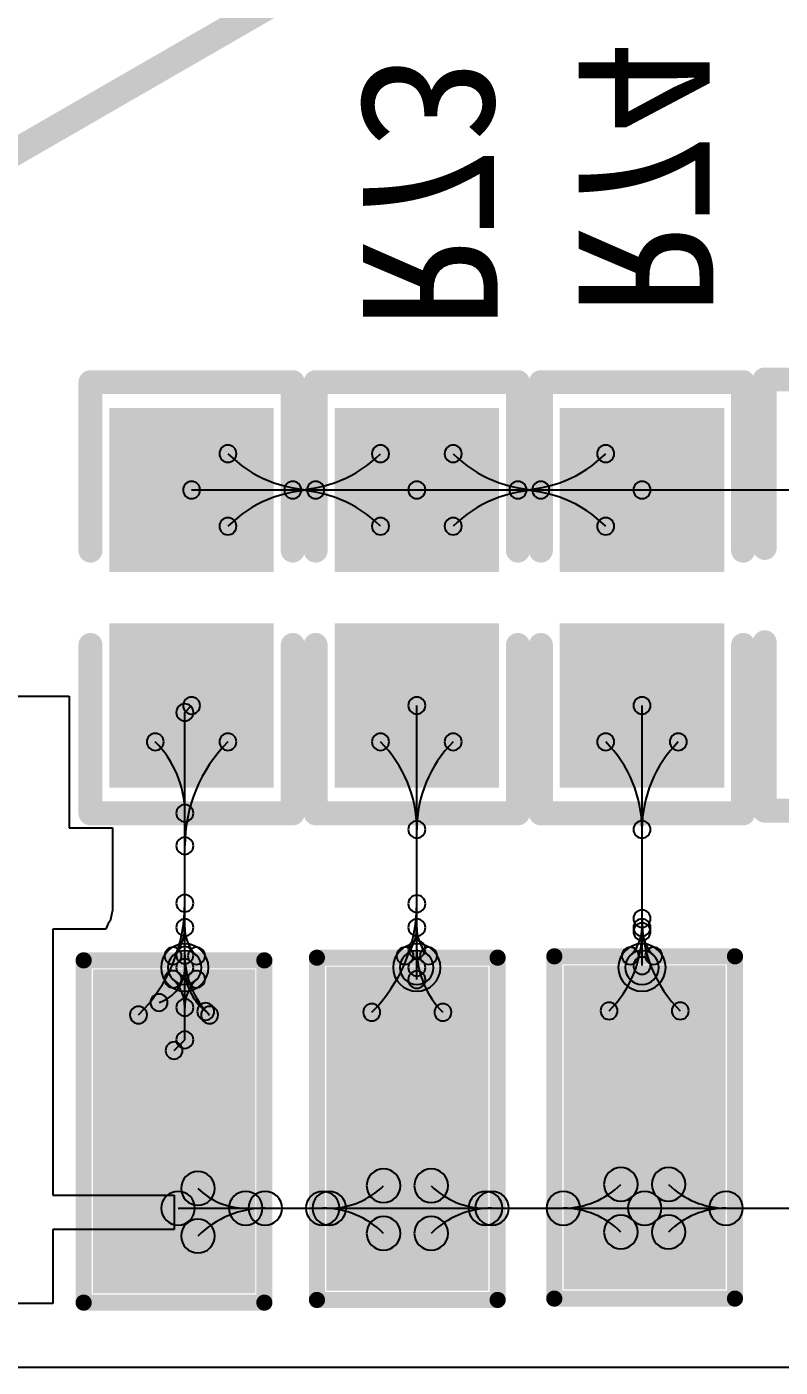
# Model space of a CAD drawing. Header units: inches. Extents: x 32166 to 34772, y 2386 to 4229.
# Drawn here: x 33851.38 to 33875.51, y 3073.33 to 3116.3 of the extents above; entities that cross this region are included whole.
import ezdxf

# ---------------------------------------------------------------- set-up
doc = ezdxf.new("R2010")
doc.units = ezdxf.units.IN
doc.header["$LTSCALE"] = 0.64311
doc.header["$MEASUREMENT"] = 0
for name, color, linetype in [('BOTTOMLAYER', 5, 'CONTINUOUS'), ('BOTTOMOVERLAY', 54, 'CONTINUOUS'), ('BOTTOMPASTE', 16, 'CONTINUOUS'), ('BOTTOMSOLDER', 6, 'CONTINUOUS'), ('KEEPOUTLAYER', 6, 'CONTINUOUS'), ('MULTILAYER', 9, 'CONTINUOUS')]:
    doc.layers.add(name, color=color, linetype=linetype)
doc.styles.get("Standard").update_dxf_attribs({"font": 'txt', "width": 0.8})

msp = doc.modelspace()

# ---------------------------------------------------------------- linework, layer by layer
at = {"layer": 'BOTTOMLAYER'}
for p, q in [((33856.657, 3101.454), (33863.871, 3101.454)), ((33863.871, 3101.454), (33871.086, 3101.454)), ((33871.086, 3101.454), (33878.17, 3101.454)), ((33836.137, 3094.844), (33852.734, 3094.844)), ((33852.734, 3094.844), (33852.734, 3090.619)), ((33856.439, 3094.324), (33856.657, 3094.542)), ((33863.871, 3086.144), (33863.871, 3094.542)), ((33871.086, 3086.204), (33871.086, 3094.542)), ((33856.439, 3086.144), (33856.439, 3094.324)), ((33852.734, 3090.619), (33854.118, 3090.619)), ((33854.118, 3090.619), (33854.118, 3087.986)), ((33854.05, 3087.642), (33853.987, 3087.56)), ((33854.059, 3087.688), (33854.05, 3087.642)), ((33854.118, 3087.986), (33854.059, 3087.688)), ((33853.908, 3087.371), (33852.207, 3087.371)), ((33852.207, 3087.371), (33852.207, 3079.595)), ((33853.915, 3087.387), (33853.908, 3087.371)), ((33853.919, 3087.408), (33853.915, 3087.387)), ((33853.931, 3087.425), (33853.919, 3087.408)), ((33853.987, 3087.56), (33853.931, 3087.425)), ((33856.439, 3083.827), (33856.439, 3086.144)), ((33863.871, 3085.755), (33863.871, 3086.144)), ((33856.095, 3083.483), (33856.439, 3083.827)), ((33852.207, 3079.595), (33852.207, 3078.847)), ((33852.207, 3078.847), (33856.096, 3078.847)), ((33856.096, 3078.847), (33856.096, 3077.75)), ((33856.225, 3078.428), (33871.172, 3078.428)), ((33871.172, 3078.428), (33878.991, 3078.428)), ((33856.096, 3077.75), (33852.207, 3077.75)), ((33852.207, 3077.75), (33852.207, 3075.372)), ((33852.207, 3075.372), (33766.048, 3075.372))]:
    msp.add_line(p, q, dxfattribs=at)
for centre, radius, start, end in [((33857.821, 3102.618), 0.274, 0, 180), ((33857.821, 3102.618), 0.274, 0, 180), ((33862.707, 3102.618), 0.274, 0, 180), ((33862.707, 3102.618), 0.274, 0, 180), ((33865.035, 3102.618), 0.274, 0, 180), ((33865.035, 3102.618), 0.274, 0, 180), ((33869.922, 3102.618), 0.274, 0, 180), ((33869.922, 3102.618), 0.274, 0, 180), ((33857.821, 3102.618), 0.274, 180, 0), ((33857.821, 3102.618), 0.274, 180, 0), ((33860.63, 3105.427), 3.974, 225, 270), ((33860.63, 3105.427), 3.974, 225, 270), ((33859.898, 3105.427), 3.974, 270, 315), ((33859.898, 3105.427), 3.974, 270, 315), ((33862.707, 3102.618), 0.274, 180, 0), ((33862.707, 3102.618), 0.274, 180, 0), ((33865.035, 3102.618), 0.274, 180, 0), ((33865.035, 3102.618), 0.274, 180, 0), ((33867.845, 3105.427), 3.974, 225, 270), ((33867.845, 3105.427), 3.974, 225, 270), ((33867.112, 3105.427), 3.974, 270, 315), ((33867.112, 3105.427), 3.974, 270, 315), ((33869.922, 3102.618), 0.274, 180, 0), ((33869.922, 3102.618), 0.274, 180, 0), ((33856.657, 3101.454), 0.274, 0, 180), ((33856.657, 3101.454), 0.274, 180, 0), ((33860.63, 3097.48), 3.974, 90, 135), ((33860.63, 3097.48), 3.974, 90, 135), ((33859.898, 3101.454), 0.274, 0, 180), ((33859.898, 3101.454), 0.274, 0, 180), ((33859.898, 3101.454), 0.274, 0, 180), ((33859.898, 3101.454), 0.274, 0, 180), ((33859.898, 3101.454), 0.274, 180, 0), ((33859.898, 3101.454), 0.274, 180, 0), ((33859.898, 3101.454), 0.274, 180, 0), ((33859.898, 3101.454), 0.274, 180, 0), ((33859.898, 3097.48), 3.974, 45, 90), ((33859.898, 3097.48), 3.974, 45, 90), ((33860.63, 3101.454), 0.274, 0, 180), ((33860.63, 3101.454), 0.274, 0, 180), ((33860.63, 3101.454), 0.274, 0, 180), ((33860.63, 3101.454), 0.274, 0, 180), ((33860.63, 3101.454), 0.274, 180, 0), ((33860.63, 3101.454), 0.274, 180, 0), ((33860.63, 3101.454), 0.274, 180, 0), ((33860.63, 3101.454), 0.274, 180, 0), ((33863.871, 3101.454), 0.274, 0, 180), ((33863.871, 3101.454), 0.274, 0, 180), ((33863.871, 3101.454), 0.274, 180, 0), ((33863.871, 3101.454), 0.274, 180, 0), ((33867.845, 3097.48), 3.974, 90, 135), ((33867.845, 3097.48), 3.974, 90, 135), ((33867.112, 3101.454), 0.274, 0, 180), ((33867.112, 3101.454), 0.274, 0, 180), ((33867.112, 3101.454), 0.274, 0, 180), ((33867.112, 3101.454), 0.274, 0, 180), ((33867.112, 3101.454), 0.274, 180, 0), ((33867.112, 3101.454), 0.274, 180, 0), ((33867.112, 3101.454), 0.274, 180, 0), ((33867.112, 3101.454), 0.274, 180, 0), ((33867.112, 3097.48), 3.974, 45, 90), ((33867.112, 3097.48), 3.974, 45, 90), ((33867.845, 3101.454), 0.274, 0, 180), ((33867.845, 3101.454), 0.274, 0, 180), ((33867.845, 3101.454), 0.274, 0, 180), ((33867.845, 3101.454), 0.274, 0, 180), ((33867.845, 3101.454), 0.274, 180, 0), ((33867.845, 3101.454), 0.274, 180, 0), ((33867.845, 3101.454), 0.274, 180, 0), ((33867.845, 3101.454), 0.274, 180, 0), ((33871.086, 3101.454), 0.274, 0, 180), ((33871.086, 3101.454), 0.274, 0, 180), ((33871.086, 3101.454), 0.274, 180, 0), ((33871.086, 3101.454), 0.274, 180, 0), ((33857.821, 3100.29), 0.274, 0, 180), ((33857.821, 3100.29), 0.274, 0, 180), ((33862.707, 3100.29), 0.274, 0, 180), ((33862.707, 3100.29), 0.274, 0, 180), ((33865.035, 3100.29), 0.274, 0, 180), ((33865.035, 3100.29), 0.274, 0, 180), ((33869.922, 3100.29), 0.274, 0, 180), ((33869.922, 3100.29), 0.274, 0, 180), ((33857.821, 3100.29), 0.274, 180, 0), ((33857.821, 3100.29), 0.274, 180, 0), ((33862.707, 3100.29), 0.274, 180, 0), ((33862.707, 3100.29), 0.274, 180, 0), ((33865.035, 3100.29), 0.274, 180, 0), ((33865.035, 3100.29), 0.274, 180, 0), ((33869.922, 3100.29), 0.274, 180, 0), ((33869.922, 3100.29), 0.274, 180, 0), ((33856.439, 3094.324), 0.274, 0, 180), ((33856.439, 3094.324), 0.274, 0, 180), ((33856.657, 3094.542), 0.274, 0, 180), ((33856.657, 3094.542), 0.274, 180, 0), ((33863.871, 3094.542), 0.274, 0, 180), ((33863.871, 3094.542), 0.274, 180, 0), ((33871.086, 3094.542), 0.274, 0, 180), ((33871.086, 3094.542), 0.274, 180, 0), ((33856.439, 3094.324), 0.274, 180, 0), ((33856.439, 3094.324), 0.274, 180, 0), ((33855.493, 3093.378), 0.274, 0, 180), ((33855.493, 3093.378), 0.274, 0, 180), ((33857.821, 3093.378), 0.274, 0, 180), ((33857.821, 3093.378), 0.274, 0, 180), ((33862.707, 3093.378), 0.274, 0, 180), ((33862.707, 3093.378), 0.274, 0, 180), ((33865.035, 3093.378), 0.274, 0, 180), ((33865.035, 3093.378), 0.274, 0, 180), ((33869.922, 3093.378), 0.274, 0, 180), ((33869.922, 3093.378), 0.274, 0, 180), ((33872.249, 3093.378), 0.274, 0, 180), ((33872.249, 3093.378), 0.274, 0, 180), ((33855.493, 3093.378), 0.274, 180, 0), ((33855.493, 3093.378), 0.274, 180, 0), ((33853.208, 3091.093), 3.232, 360, 45), ((33853.208, 3091.093), 3.232, 360, 45), ((33861.155, 3090.044), 4.715, 135, 180), ((33861.155, 3090.044), 4.715, 135, 180), ((33857.821, 3093.378), 0.274, 180, 0), ((33857.821, 3093.378), 0.274, 180, 0), ((33862.707, 3093.378), 0.274, 180, 0), ((33862.707, 3093.378), 0.274, 180, 0), ((33859.898, 3090.568), 3.974, 360, 45), ((33859.898, 3090.568), 3.974, 360, 45), ((33867.845, 3090.568), 3.974, 135, 180), ((33867.845, 3090.568), 3.974, 135, 180), ((33865.035, 3093.378), 0.274, 180, 0), ((33865.035, 3093.378), 0.274, 180, 0), ((33869.922, 3093.378), 0.274, 180, 0), ((33869.922, 3093.378), 0.274, 180, 0), ((33867.112, 3090.568), 3.974, 360, 45), ((33867.112, 3090.568), 3.974, 360, 45), ((33875.059, 3090.568), 3.974, 135, 180), ((33875.059, 3090.568), 3.974, 135, 180), ((33872.249, 3093.378), 0.274, 180, 0), ((33872.249, 3093.378), 0.274, 180, 0), ((33856.439, 3091.093), 0.274, 0, 180), ((33856.439, 3091.093), 0.274, 0, 180), ((33856.439, 3091.093), 0.274, 180, 0), ((33856.439, 3091.093), 0.274, 180, 0), ((33863.871, 3090.568), 0.274, 0, 180), ((33863.871, 3090.568), 0.274, 0, 180), ((33863.871, 3090.568), 0.274, 0, 180), ((33863.871, 3090.568), 0.274, 0, 180), ((33871.086, 3090.568), 0.274, 0, 180), ((33871.086, 3090.568), 0.274, 0, 180), ((33871.086, 3090.568), 0.274, 0, 180), ((33871.086, 3090.568), 0.274, 0, 180), ((33856.439, 3090.044), 0.274, 0, 180), ((33856.439, 3090.044), 0.274, 0, 180), ((33863.871, 3090.568), 0.274, 180, 0), ((33863.871, 3090.568), 0.274, 180, 0), ((33863.871, 3090.568), 0.274, 180, 0), ((33863.871, 3090.568), 0.274, 180, 0), ((33871.086, 3090.568), 0.274, 180, 0), ((33871.086, 3090.568), 0.274, 180, 0), ((33871.086, 3090.568), 0.274, 180, 0), ((33871.086, 3090.568), 0.274, 180, 0), ((33856.439, 3090.044), 0.274, 180, 0), ((33856.439, 3090.044), 0.274, 180, 0), ((33851.374, 3088.204), 5.066, 314.9999, 359.9999), ((33851.374, 3088.204), 5.066, 314.9999, 359.9999), ((33856.439, 3088.204), 0.274, 0, 180), ((33856.439, 3088.204), 0.274, 0, 180), ((33856.439, 3088.204), 0.274, 180, 0), ((33856.439, 3088.204), 0.274, 180, 0), ((33858.948, 3088.189), 4.923, 314.9999, 359.9999), ((33858.948, 3088.189), 4.923, 314.9999, 359.9999), ((33863.871, 3088.189), 0.274, 0, 180), ((33863.871, 3088.189), 0.274, 0, 180), ((33863.871, 3088.189), 0.274, 180, 0), ((33863.871, 3088.189), 0.274, 180, 0), ((33856.439, 3087.426), 0.274, 0, 180), ((33856.439, 3087.426), 0.274, 0, 180), ((33856.439, 3087.426), 0.274, 0, 180), ((33856.439, 3087.426), 0.274, 0, 180), ((33863.871, 3087.426), 0.274, 0, 180), ((33863.871, 3087.426), 0.274, 0, 180), ((33863.871, 3087.426), 0.274, 0, 180), ((33863.871, 3087.426), 0.274, 0, 180), ((33871.086, 3087.711), 0.274, 0, 180), ((33871.086, 3087.711), 0.274, 0, 180), ((33871.086, 3087.711), 0.274, 180, 0), ((33871.086, 3087.711), 0.274, 180, 0), ((33871.086, 3087.426), 0.274, 0, 180), ((33871.086, 3087.426), 0.274, 0, 180), ((33871.086, 3087.426), 0.274, 0, 180), ((33871.086, 3087.426), 0.274, 0, 180), ((33875.271, 3087.711), 4.185, 180.0001, 225.0001), ((33875.271, 3087.711), 4.185, 180.0001, 225.0001), ((33855.157, 3087.426), 1.283, 314.9996, 359.9996), ((33855.157, 3087.426), 1.283, 314.9996, 359.9996), ((33856.439, 3087.426), 0.274, 180, 0), ((33856.439, 3087.426), 0.274, 180, 0), ((33856.439, 3087.426), 0.274, 180, 0), ((33856.439, 3087.426), 0.274, 180, 0), ((33857.722, 3087.426), 1.283, 180.0004, 225.0004), ((33857.722, 3087.426), 1.283, 180.0004, 225.0004), ((33862.588, 3087.426), 1.283, 314.9996, 359.9996), ((33862.588, 3087.426), 1.283, 314.9996, 359.9996), ((33863.871, 3087.426), 0.274, 180, 0), ((33863.871, 3087.426), 0.274, 180, 0), ((33863.871, 3087.426), 0.274, 180, 0), ((33863.871, 3087.426), 0.274, 180, 0), ((33865.154, 3087.426), 1.283, 180.0004, 225.0004), ((33865.154, 3087.426), 1.283, 180.0004, 225.0004), ((33867.49, 3087.294), 3.595, 314.9999, 359.9999), ((33867.49, 3087.294), 3.595, 314.9999, 359.9999), ((33869.803, 3087.426), 1.283, 314.9996, 359.9996), ((33869.803, 3087.426), 1.283, 314.9996, 359.9996), ((33871.086, 3087.294), 0.274, 0, 180), ((33871.086, 3087.294), 0.274, 0, 180), ((33871.086, 3087.426), 0.274, 180, 0), ((33871.086, 3087.426), 0.274, 180, 0), ((33871.086, 3087.426), 0.274, 180, 0), ((33871.086, 3087.426), 0.274, 180, 0), ((33871.086, 3087.294), 0.274, 180, 0), ((33871.086, 3087.294), 0.274, 180, 0), ((33872.368, 3087.426), 1.283, 180.0004, 225.0004), ((33872.368, 3087.426), 1.283, 180.0004, 225.0004), ((33856.064, 3086.519), 0.274, 0, 180), ((33856.064, 3086.519), 0.274, 0, 180), ((33856.439, 3086.541), 0.274, 0, 180), ((33856.439, 3086.541), 0.274, 0, 180), ((33856.815, 3086.519), 0.274, 0, 180), ((33856.815, 3086.519), 0.274, 0, 180), ((33863.495, 3086.519), 0.274, 0, 180), ((33863.495, 3086.519), 0.274, 0, 180), ((33863.871, 3086.729), 0.274, 0, 180), ((33863.871, 3086.729), 0.274, 0, 180), ((33864.247, 3086.519), 0.274, 0, 180), ((33864.247, 3086.519), 0.274, 0, 180), ((33870.71, 3086.519), 0.274, 0, 180), ((33870.71, 3086.519), 0.274, 0, 180), ((33871.461, 3086.519), 0.274, 0, 180), ((33871.461, 3086.519), 0.274, 0, 180), ((33856.064, 3086.519), 0.274, 180, 0), ((33856.064, 3086.519), 0.274, 180, 0), ((33856.439, 3086.144), 0.54, 0, 180), ((33856.439, 3086.541), 0.274, 180, 0), ((33856.439, 3086.541), 0.274, 180, 0), ((33856.439, 3086.144), 0.274, 0, 180), ((33856.439, 3086.144), 0.274, 0, 180), ((33856.439, 3086.144), 0.274, 0, 180), ((33856.439, 3086.144), 0.274, 0, 180), ((33856.439, 3086.144), 0.274, 0, 180), ((33856.439, 3086.144), 0.274, 0, 180), ((33859.154, 3086.541), 2.715, 180.0001, 225.0001), ((33859.154, 3086.541), 2.715, 180.0001, 225.0001), ((33856.815, 3086.519), 0.274, 180, 0), ((33856.815, 3086.519), 0.274, 180, 0), ((33863.495, 3086.519), 0.274, 180, 0), ((33863.495, 3086.519), 0.274, 180, 0), ((33863.871, 3086.144), 0.54, 0, 180), ((33863.871, 3086.729), 0.274, 180, 0), ((33863.871, 3086.729), 0.274, 180, 0), ((33863.871, 3086.144), 0.274, 0, 180), ((33863.871, 3086.144), 0.274, 0, 180), ((33866.729, 3086.729), 2.858, 180.0002, 225.0002), ((33866.729, 3086.729), 2.858, 180.0002, 225.0002), ((33864.247, 3086.519), 0.274, 180, 0), ((33864.247, 3086.519), 0.274, 180, 0), ((33870.71, 3086.519), 0.274, 180, 0), ((33870.71, 3086.519), 0.274, 180, 0), ((33871.086, 3086.144), 0.54, 0, 180), ((33871.086, 3086.204), 0.274, 0, 180), ((33871.461, 3086.519), 0.274, 180, 0), ((33871.461, 3086.519), 0.274, 180, 0), ((33855.263, 3086.144), 1.177, 287.3729, 359.9999), ((33855.263, 3086.144), 1.177, 287.3729, 359.9999), ((33856.064, 3085.768), 0.274, 0, 180), ((33856.064, 3085.768), 0.274, 0, 180), ((33856.439, 3086.144), 0.54, 180, 0), ((33856.439, 3086.144), 0.274, 180, 0), ((33856.439, 3086.144), 0.274, 180, 0), ((33856.439, 3086.144), 0.274, 180, 0), ((33856.439, 3086.144), 0.274, 180, 0), ((33856.439, 3086.144), 0.274, 180, 0), ((33856.439, 3086.144), 0.274, 180, 0), ((33858.256, 3086.144), 1.817, 180.0001, 230.9221), ((33858.256, 3086.144), 1.817, 180.0001, 230.9221), ((33856.815, 3085.768), 0.274, 0, 180), ((33856.815, 3085.768), 0.274, 0, 180), ((33863.871, 3086.144), 0.54, 180, 0), ((33863.871, 3086.144), 0.274, 180, 0), ((33863.871, 3086.144), 0.274, 180, 0), ((33863.871, 3085.755), 0.274, 0, 180), ((33871.086, 3086.144), 0.54, 180, 0), ((33871.086, 3086.204), 0.274, 180, 0), ((33856.064, 3085.768), 0.274, 180, 0), ((33856.064, 3085.768), 0.274, 180, 0), ((33855.157, 3084.861), 1.283, 0.0004, 45.0004), ((33855.157, 3084.861), 1.283, 0.0004, 45.0004), ((33857.722, 3084.861), 1.283, 134.9996, 179.9996), ((33857.722, 3084.861), 1.283, 134.9996, 179.9996), ((33856.815, 3085.768), 0.274, 180, 0), ((33856.815, 3085.768), 0.274, 180, 0), ((33863.871, 3085.755), 0.274, 180, 0), ((33855.614, 3085.02), 0.274, 0, 180), ((33855.614, 3085.02), 0.274, 0, 180), ((33856.439, 3084.861), 0.274, 0, 180), ((33856.439, 3084.861), 0.274, 0, 180), ((33856.439, 3084.861), 0.274, 0, 180), ((33856.439, 3084.861), 0.274, 0, 180), ((33854.956, 3084.622), 0.274, 0, 180), ((33854.956, 3084.622), 0.274, 0, 180), ((33854.956, 3084.622), 0.274, 180, 0), ((33854.956, 3084.622), 0.274, 180, 0), ((33855.614, 3085.02), 0.274, 180, 0), ((33855.614, 3085.02), 0.274, 180, 0), ((33856.439, 3084.861), 0.274, 180, 0), ((33856.439, 3084.861), 0.274, 180, 0), ((33856.439, 3084.861), 0.274, 180, 0), ((33856.439, 3084.861), 0.274, 180, 0), ((33857.111, 3084.733), 0.274, 0, 180), ((33857.111, 3084.733), 0.274, 0, 180), ((33857.111, 3084.733), 0.274, 180, 0), ((33857.111, 3084.733), 0.274, 180, 0), ((33857.234, 3084.622), 0.274, 0, 180), ((33857.234, 3084.622), 0.274, 0, 180), ((33857.234, 3084.622), 0.274, 180, 0), ((33857.234, 3084.622), 0.274, 180, 0), ((33862.429, 3084.708), 0.274, 0, 180), ((33862.429, 3084.708), 0.274, 0, 180), ((33862.429, 3084.708), 0.274, 180, 0), ((33862.429, 3084.708), 0.274, 180, 0), ((33864.708, 3084.708), 0.274, 0, 180), ((33864.708, 3084.708), 0.274, 0, 180), ((33864.708, 3084.708), 0.274, 180, 0), ((33864.708, 3084.708), 0.274, 180, 0), ((33870.032, 3084.752), 0.274, 0, 180), ((33870.032, 3084.752), 0.274, 0, 180), ((33870.032, 3084.752), 0.274, 180, 0), ((33870.032, 3084.752), 0.274, 180, 0), ((33872.311, 3084.752), 0.274, 0, 180), ((33872.311, 3084.752), 0.274, 0, 180), ((33872.311, 3084.752), 0.274, 180, 0), ((33872.311, 3084.752), 0.274, 180, 0), ((33856.095, 3083.483), 0.274, 0, 180), ((33856.439, 3083.827), 0.274, 0, 180), ((33856.439, 3083.827), 0.274, 0, 180), ((33856.439, 3083.827), 0.274, 180, 0), ((33856.439, 3083.827), 0.274, 180, 0), ((33856.095, 3083.483), 0.274, 180, 0), ((33856.859, 3079.062), 0.54, 0, 180), ((33856.859, 3079.062), 0.54, 0, 180), ((33862.805, 3079.149), 0.54, 0, 180), ((33862.805, 3079.149), 0.54, 0, 180), ((33864.332, 3079.149), 0.54, 0, 180), ((33864.332, 3079.149), 0.54, 0, 180), ((33870.408, 3079.192), 0.54, 0, 180), ((33870.408, 3079.192), 0.54, 0, 180), ((33871.936, 3079.192), 0.54, 0, 180), ((33871.936, 3079.192), 0.54, 0, 180), ((33856.859, 3079.062), 0.54, 180, 0), ((33856.859, 3079.062), 0.54, 180, 0), ((33858.39, 3080.593), 2.165, 225, 270), ((33858.39, 3080.593), 2.165, 225, 270), ((33861.066, 3080.888), 2.46, 270, 315), ((33861.066, 3080.888), 2.46, 270, 315), ((33862.805, 3079.149), 0.54, 180, 0), ((33862.805, 3079.149), 0.54, 180, 0), ((33864.332, 3079.149), 0.54, 180, 0), ((33864.332, 3079.149), 0.54, 180, 0), ((33866.072, 3080.888), 2.46, 225, 270), ((33866.072, 3080.888), 2.46, 225, 270), ((33868.565, 3081.036), 2.607, 270, 315), ((33868.565, 3081.036), 2.607, 270, 315), ((33870.408, 3079.192), 0.54, 180, 0), ((33870.408, 3079.192), 0.54, 180, 0), ((33871.936, 3079.192), 0.54, 180, 0), ((33871.936, 3079.192), 0.54, 180, 0), ((33873.779, 3081.036), 2.607, 225, 270), ((33873.779, 3081.036), 2.607, 225, 270), ((33856.225, 3078.428), 0.54, 0, 180), ((33858.39, 3078.428), 0.54, 0, 180), ((33858.39, 3078.428), 0.54, 0, 180), ((33859.015, 3078.428), 0.54, 0, 180), ((33859.015, 3078.428), 0.54, 0, 180), ((33860.857, 3078.428), 0.54, 0, 180), ((33860.857, 3078.428), 0.54, 0, 180), ((33861.066, 3078.428), 0.54, 0, 180), ((33861.066, 3078.428), 0.54, 0, 180), ((33866.072, 3078.428), 0.54, 0, 180), ((33866.072, 3078.428), 0.54, 0, 180), ((33866.28, 3078.428), 0.54, 0, 180), ((33866.28, 3078.428), 0.54, 0, 180), ((33868.565, 3078.428), 0.54, 0, 180), ((33868.565, 3078.428), 0.54, 0, 180), ((33868.565, 3078.428), 0.54, 0, 180), ((33868.565, 3078.428), 0.54, 0, 180), ((33871.172, 3078.428), 0.54, 0, 180), ((33871.172, 3078.428), 0.54, 0, 180), ((33873.779, 3078.428), 0.54, 0, 180), ((33873.779, 3078.428), 0.54, 0, 180), ((33873.779, 3078.428), 0.54, 0, 180), ((33873.779, 3078.428), 0.54, 0, 180), ((33856.225, 3078.428), 0.54, 180, 0), ((33859.015, 3075.378), 3.05, 90, 135), ((33859.015, 3075.378), 3.05, 90, 135), ((33858.39, 3078.428), 0.54, 180, 0), ((33858.39, 3078.428), 0.54, 180, 0), ((33859.015, 3078.428), 0.54, 180, 0), ((33859.015, 3078.428), 0.54, 180, 0), ((33860.857, 3078.428), 0.54, 180, 0), ((33860.857, 3078.428), 0.54, 180, 0), ((33861.066, 3078.428), 0.54, 180, 0), ((33861.066, 3078.428), 0.54, 180, 0), ((33860.857, 3075.673), 2.755, 45, 90), ((33860.857, 3075.673), 2.755, 45, 90), ((33866.28, 3075.673), 2.755, 90, 135), ((33866.28, 3075.673), 2.755, 90, 135), ((33866.072, 3078.428), 0.54, 180, 0), ((33866.072, 3078.428), 0.54, 180, 0), ((33866.28, 3078.428), 0.54, 180, 0), ((33866.28, 3078.428), 0.54, 180, 0), ((33868.565, 3078.428), 0.54, 180, 0), ((33868.565, 3078.428), 0.54, 180, 0), ((33868.565, 3078.428), 0.54, 180, 0), ((33868.565, 3078.428), 0.54, 180, 0), ((33868.565, 3075.821), 2.607, 45, 90), ((33868.565, 3075.821), 2.607, 45, 90), ((33870.408, 3077.664), 0.54, 0, 180), ((33870.408, 3077.664), 0.54, 0, 180), ((33871.172, 3078.428), 0.54, 180, 0), ((33871.172, 3078.428), 0.54, 180, 0), ((33871.936, 3077.664), 0.54, 0, 180), ((33871.936, 3077.664), 0.54, 0, 180), ((33873.779, 3075.821), 2.607, 90, 135), ((33873.779, 3075.821), 2.607, 90, 135), ((33873.779, 3078.428), 0.54, 180, 0), ((33873.779, 3078.428), 0.54, 180, 0), ((33873.779, 3078.428), 0.54, 180, 0), ((33873.779, 3078.428), 0.54, 180, 0), ((33856.859, 3077.535), 0.54, 0, 180), ((33856.859, 3077.535), 0.54, 0, 180), ((33862.805, 3077.621), 0.54, 0, 180), ((33862.805, 3077.621), 0.54, 0, 180), ((33864.332, 3077.621), 0.54, 0, 180), ((33864.332, 3077.621), 0.54, 0, 180), ((33856.859, 3077.535), 0.54, 180, 0), ((33856.859, 3077.535), 0.54, 180, 0), ((33862.805, 3077.621), 0.54, 180, 0), ((33862.805, 3077.621), 0.54, 180, 0), ((33864.332, 3077.621), 0.54, 180, 0), ((33864.332, 3077.621), 0.54, 180, 0), ((33870.408, 3077.664), 0.54, 180, 0), ((33870.408, 3077.664), 0.54, 180, 0), ((33871.936, 3077.664), 0.54, 180, 0), ((33871.936, 3077.664), 0.54, 180, 0)]:
    msp.add_arc(centre, radius, start, end, dxfattribs=at)
for points in [[(33854.462, 3103.648), (33854.462, 3099.259), (33858.851, 3103.648), (33858.851, 3099.259)], [(33861.677, 3103.648), (33861.677, 3099.259), (33866.066, 3103.648), (33866.066, 3099.259)], [(33868.891, 3103.648), (33868.891, 3099.259), (33873.28, 3103.648), (33873.28, 3099.259)], [(33854.462, 3096.736), (33854.462, 3092.347), (33858.851, 3096.736), (33858.851, 3092.347)], [(33861.677, 3096.736), (33861.677, 3092.347), (33866.066, 3096.736), (33866.066, 3092.347)], [(33868.891, 3096.736), (33868.891, 3092.347), (33873.28, 3096.736), (33873.28, 3092.347)], [(33853.935, 3085.643), (33853.935, 3081.323), (33858.255, 3085.643), (33858.255, 3081.323)], [(33861.409, 3085.729), (33861.409, 3081.409), (33865.729, 3085.729), (33865.729, 3081.409)], [(33869.012, 3085.772), (33869.012, 3081.452), (33873.332, 3085.772), (33873.332, 3081.452)], [(33853.935, 3080.459), (33853.935, 3076.139), (33858.255, 3080.459), (33858.255, 3076.139)], [(33861.409, 3080.545), (33861.409, 3076.225), (33865.729, 3080.545), (33865.729, 3076.225)], [(33869.012, 3080.588), (33869.012, 3076.268), (33873.332, 3080.588), (33873.332, 3076.268)]]:
    msp.add_solid(points, dxfattribs=at)
at = {"layer": 'BOTTOMOVERLAY'}
for points, const_width in [([(33846.755, 3109.838), (33900.254, 3140.726)], 0.864), ([(33853.417, 3104.91), (33859.897, 3104.91)], 0.768), ([(33853.417, 3099.51), (33853.417, 3104.91)], 0.768), ([(33859.897, 3099.51), (33859.897, 3104.91)], 0.768), ([(33860.631, 3104.91), (33867.111, 3104.91)], 0.768), ([(33860.631, 3099.51), (33860.631, 3104.91)], 0.768), ([(33867.111, 3099.51), (33867.111, 3104.91)], 0.768), ([(33867.846, 3104.91), (33874.326, 3104.91)], 0.768), ([(33867.846, 3099.51), (33867.846, 3104.91)], 0.768), ([(33874.326, 3099.51), (33874.326, 3104.91)], 0.768), ([(33875.017, 3104.996), (33881.497, 3104.996)], 0.768), ([(33875.017, 3099.596), (33875.017, 3104.996)], 0.768), ([(33853.417, 3091.086), (33853.417, 3096.486)], 0.768), ([(33859.897, 3091.086), (33859.897, 3096.486)], 0.768), ([(33860.631, 3091.086), (33860.631, 3096.486)], 0.768), ([(33867.111, 3091.086), (33867.111, 3096.486)], 0.768), ([(33867.846, 3091.086), (33867.846, 3096.486)], 0.768), ([(33874.326, 3091.086), (33874.326, 3096.486)], 0.768), ([(33875.017, 3091.172), (33875.017, 3096.572)], 0.768), ([(33875.017, 3091.172), (33881.497, 3091.172)], 0.768), ([(33853.417, 3091.086), (33859.897, 3091.086)], 0.768), ([(33860.631, 3091.086), (33867.111, 3091.086)], 0.768), ([(33867.846, 3091.086), (33874.326, 3091.086)], 0.768), ([(33868.276, 3086.503), (33874.064, 3086.503)], 0.518), ([(33868.276, 3075.53), (33868.276, 3086.503)], 0.518), ([(33874.064, 3075.53), (33874.064, 3086.503)], 0.518), ([(33853.199, 3086.373), (33858.988, 3086.373)], 0.518), ([(33853.199, 3075.4), (33853.199, 3086.373)], 0.518), ([(33858.988, 3075.4), (33858.988, 3086.373)], 0.518), ([(33860.672, 3086.459), (33866.461, 3086.459)], 0.518), ([(33860.672, 3075.487), (33860.672, 3086.459)], 0.518), ([(33866.461, 3075.487), (33866.461, 3086.459)], 0.518), ([(33853.199, 3075.4), (33858.988, 3075.4)], 0.518), ([(33860.672, 3075.487), (33866.461, 3075.487)], 0.518), ([(33868.276, 3075.53), (33874.064, 3075.53)], 0.518)]:
    msp.add_lwpolyline(points, dxfattribs=dict(at, const_width=const_width))
for points, const_width in [([(33853.225, 3104.91, 1), (33853.609, 3104.91, 1)], 0.384), ([(33853.225, 3104.91, 1), (33853.609, 3104.91, 1)], 0.384), ([(33859.705, 3104.91, 1), (33860.089, 3104.91, 1)], 0.384), ([(33859.705, 3104.91, 1), (33860.089, 3104.91, 1)], 0.384), ([(33860.439, 3104.91, 1), (33860.823, 3104.91, 1)], 0.384), ([(33860.439, 3104.91, 1), (33860.823, 3104.91, 1)], 0.384), ([(33866.919, 3104.91, 1), (33867.303, 3104.91, 1)], 0.384), ([(33866.919, 3104.91, 1), (33867.303, 3104.91, 1)], 0.384), ([(33867.653, 3104.91, 1), (33868.038, 3104.91, 1)], 0.384), ([(33867.653, 3104.91, 1), (33868.038, 3104.91, 1)], 0.384), ([(33874.133, 3104.91, 1), (33874.518, 3104.91, 1)], 0.384), ([(33874.133, 3104.91, 1), (33874.518, 3104.91, 1)], 0.384), ([(33874.825, 3104.996, 1), (33875.209, 3104.996, 1)], 0.384), ([(33874.825, 3104.996, 1), (33875.209, 3104.996, 1)], 0.384), ([(33853.225, 3099.51, 1), (33853.609, 3099.51, 1)], 0.384), ([(33859.705, 3099.51, 1), (33860.089, 3099.51, 1)], 0.384), ([(33860.439, 3099.51, 1), (33860.823, 3099.51, 1)], 0.384), ([(33866.919, 3099.51, 1), (33867.303, 3099.51, 1)], 0.384), ([(33867.653, 3099.51, 1), (33868.038, 3099.51, 1)], 0.384), ([(33874.133, 3099.51, 1), (33874.518, 3099.51, 1)], 0.384), ([(33874.825, 3099.596, 1), (33875.209, 3099.596, 1)], 0.384), ([(33853.225, 3096.486, 1), (33853.609, 3096.486, 1)], 0.384), ([(33859.705, 3096.486, 1), (33860.089, 3096.486, 1)], 0.384), ([(33860.439, 3096.486, 1), (33860.823, 3096.486, 1)], 0.384), ([(33866.919, 3096.486, 1), (33867.303, 3096.486, 1)], 0.384), ([(33867.653, 3096.486, 1), (33868.038, 3096.486, 1)], 0.384), ([(33874.133, 3096.486, 1), (33874.518, 3096.486, 1)], 0.384), ([(33874.825, 3096.572, 1), (33875.209, 3096.572, 1)], 0.384), ([(33874.825, 3091.172, 1), (33875.209, 3091.172, 1)], 0.384), ([(33874.825, 3091.172, 1), (33875.209, 3091.172, 1)], 0.384), ([(33853.225, 3091.086, 1), (33853.609, 3091.086, 1)], 0.384), ([(33853.225, 3091.086, 1), (33853.609, 3091.086, 1)], 0.384), ([(33859.705, 3091.086, 1), (33860.089, 3091.086, 1)], 0.384), ([(33859.705, 3091.086, 1), (33860.089, 3091.086, 1)], 0.384), ([(33860.439, 3091.086, 1), (33860.823, 3091.086, 1)], 0.384), ([(33860.439, 3091.086, 1), (33860.823, 3091.086, 1)], 0.384), ([(33866.919, 3091.086, 1), (33867.303, 3091.086, 1)], 0.384), ([(33866.919, 3091.086, 1), (33867.303, 3091.086, 1)], 0.384), ([(33867.653, 3091.086, 1), (33868.038, 3091.086, 1)], 0.384), ([(33867.653, 3091.086, 1), (33868.038, 3091.086, 1)], 0.384), ([(33874.133, 3091.086, 1), (33874.518, 3091.086, 1)], 0.384), ([(33874.133, 3091.086, 1), (33874.518, 3091.086, 1)], 0.384), ([(33868.276, 3086.373, 1), (33868.276, 3086.632, 1)], 0.259), ([(33868.276, 3086.373, 1), (33868.276, 3086.632, 1)], 0.259), ([(33874.064, 3086.373, 1), (33874.064, 3086.632, 1)], 0.259), ([(33874.064, 3086.373, 1), (33874.064, 3086.632, 1)], 0.259), ([(33853.199, 3086.243, 1), (33853.199, 3086.503, 1)], 0.259), ([(33853.199, 3086.243, 1), (33853.199, 3086.503, 1)], 0.259), ([(33858.988, 3086.243, 1), (33858.988, 3086.503, 1)], 0.259), ([(33858.988, 3086.243, 1), (33858.988, 3086.503, 1)], 0.259), ([(33860.672, 3086.33, 1), (33860.672, 3086.589, 1)], 0.259), ([(33860.672, 3086.33, 1), (33860.672, 3086.589, 1)], 0.259), ([(33866.461, 3086.33, 1), (33866.461, 3086.589, 1)], 0.259), ([(33866.461, 3086.33, 1), (33866.461, 3086.589, 1)], 0.259), ([(33853.199, 3075.271, 1), (33853.199, 3075.53, 1)], 0.259), ([(33853.199, 3075.271, 1), (33853.199, 3075.53, 1)], 0.259), ([(33858.988, 3075.271, 1), (33858.988, 3075.53, 1)], 0.259), ([(33858.988, 3075.271, 1), (33858.988, 3075.53, 1)], 0.259), ([(33860.672, 3075.357, 1), (33860.672, 3075.616, 1)], 0.259), ([(33860.672, 3075.357, 1), (33860.672, 3075.616, 1)], 0.259), ([(33866.461, 3075.357, 1), (33866.461, 3075.616, 1)], 0.259), ([(33866.461, 3075.357, 1), (33866.461, 3075.616, 1)], 0.259), ([(33868.276, 3075.4, 1), (33868.276, 3075.659, 1)], 0.259), ([(33868.276, 3075.4, 1), (33868.276, 3075.659, 1)], 0.259), ([(33874.064, 3075.4, 1), (33874.064, 3075.659, 1)], 0.259), ([(33874.064, 3075.4, 1), (33874.064, 3075.659, 1)], 0.259)]:
    msp.add_lwpolyline(points, format="xyb", close=True, dxfattribs=dict(at, const_width=const_width))
at = {"layer": 'BOTTOMPASTE'}
for points in [[(33854.462, 3103.648), (33854.462, 3099.259), (33858.851, 3103.648), (33858.851, 3099.259)], [(33861.677, 3103.648), (33861.677, 3099.259), (33866.066, 3103.648), (33866.066, 3099.259)], [(33868.891, 3103.648), (33868.891, 3099.259), (33873.28, 3103.648), (33873.28, 3099.259)], [(33854.462, 3096.736), (33854.462, 3092.347), (33858.851, 3096.736), (33858.851, 3092.347)], [(33861.677, 3096.736), (33861.677, 3092.347), (33866.066, 3096.736), (33866.066, 3092.347)], [(33868.891, 3096.736), (33868.891, 3092.347), (33873.28, 3096.736), (33873.28, 3092.347)], [(33853.935, 3085.643), (33853.935, 3081.323), (33858.255, 3085.643), (33858.255, 3081.323)], [(33861.409, 3085.729), (33861.409, 3081.409), (33865.729, 3085.729), (33865.729, 3081.409)], [(33869.012, 3085.772), (33869.012, 3081.452), (33873.332, 3085.772), (33873.332, 3081.452)], [(33853.935, 3080.459), (33853.935, 3076.139), (33858.255, 3080.459), (33858.255, 3076.139)], [(33861.409, 3080.545), (33861.409, 3076.225), (33865.729, 3080.545), (33865.729, 3076.225)], [(33869.012, 3080.588), (33869.012, 3076.268), (33873.332, 3080.588), (33873.332, 3076.268)]]:
    msp.add_solid(points, dxfattribs=at)
at = {"layer": 'BOTTOMSOLDER'}
for centre, start, end in [((33856.439, 3086.144), 0, 180), ((33863.871, 3086.144), 0, 180), ((33871.086, 3086.144), 0, 180), ((33856.439, 3086.144), 180, 0), ((33863.871, 3086.144), 180, 0), ((33871.086, 3086.144), 180, 0)]:
    msp.add_arc(centre, 0.759, start, end, dxfattribs=at)
for points in [[(33854.023, 3104.087), (33854.023, 3098.82), (33859.29, 3104.087), (33859.29, 3098.82)], [(33861.238, 3104.087), (33861.238, 3098.82), (33866.505, 3104.087), (33866.505, 3098.82)], [(33868.452, 3104.087), (33868.452, 3098.82), (33873.719, 3104.087), (33873.719, 3098.82)], [(33854.023, 3097.175), (33854.023, 3091.908), (33859.29, 3097.175), (33859.29, 3091.908)], [(33861.238, 3097.175), (33861.238, 3091.908), (33866.505, 3097.175), (33866.505, 3091.908)], [(33868.452, 3097.175), (33868.452, 3091.908), (33873.719, 3097.175), (33873.719, 3091.908)], [(33853.496, 3086.081), (33853.496, 3080.884), (33858.694, 3086.081), (33858.694, 3080.884)], [(33860.97, 3086.168), (33860.97, 3080.97), (33866.168, 3086.168), (33866.168, 3080.97)], [(33868.573, 3086.211), (33868.573, 3081.013), (33873.771, 3086.211), (33873.771, 3081.013)], [(33853.496, 3080.897), (33853.496, 3075.7), (33858.694, 3080.897), (33858.694, 3075.7)], [(33860.97, 3080.984), (33860.97, 3075.786), (33866.168, 3080.984), (33866.168, 3075.786)], [(33868.573, 3081.027), (33868.573, 3075.829), (33873.771, 3081.027), (33873.771, 3075.829)]]:
    msp.add_solid(points, dxfattribs=at)
at = {"layer": 'KEEPOUTLAYER'}
msp.add_line((32893.167, 3073.33), (34340.368, 3073.33), dxfattribs=at)
at = {"layer": 'MULTILAYER'}
for centre, start, end in [((33856.439, 3086.144), 0, 180), ((33863.871, 3086.144), 0, 180), ((33871.086, 3086.144), 0, 180), ((33856.439, 3086.144), 180, 0), ((33863.871, 3086.144), 180, 0), ((33871.086, 3086.144), 180, 0)]:
    msp.add_arc(centre, 0.54, start, end, dxfattribs=at)

# ---------------------------------------------------------------- texts
at = {"layer": 'BOTTOMOVERLAY', "text_generation_flag": 2}
for s, p in [('R74', (33869.055, 3107.026)), ('R73', (33862.143, 3106.594))]:
    msp.add_text(s, height=4.32, rotation=270, dxfattribs=at).set_placement(p)

doc.saveas('drawing.dxf')
